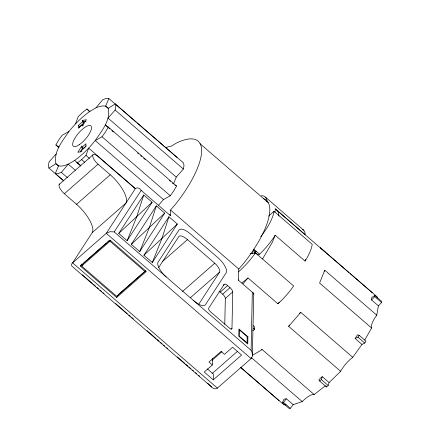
<?xml version="1.0" encoding="UTF-8"?>
<svg xmlns="http://www.w3.org/2000/svg" width="430" height="430" viewBox="0 0 430 430"><rect width="100%" height="100%" fill="white"/><g stroke="black" fill="none" stroke-linecap="round" stroke-linejoin="round"><path stroke-width="0.64" d="M82.329 124.678L82.297 126.092L86.398 119.717L82.415 120.427L82.388 121.846L78.341 125.388L78.281 128.221L82.329 124.678L83.237 125.463M79.684 127.699L79.706 126.565L83.748 123.023L83.78 121.609L82.415 120.427M81.85 147.339L81.883 145.926L77.776 152.301L81.764 151.591L81.791 150.172L85.833 146.63L85.892 143.797L81.85 147.339L83.216 148.522L86.36 145.765M169.474 214.855A4.795 1.629 -49.1 0 1 170.425 215.661L170.543 210.023L175.628 204.126A71.928 24.424 -49.1 0 0 176.913 142.792L171.328 146.087L168.367 146.748A35.991 12.223 -49.1 0 0 166.007 147.683M212.355 364.973L208.942 362.022L221.074 351.396L224.487 354.347L232.571 347.257L241.579 355.051L213.275 379.851L204.266 372.058L212.355 364.973L212.495 358.33M213.275 379.851L213.393 374.089L207.389 368.897M224.782 324.285L225.325 298.425A3.838 1.371 48.8 0 0 222.632 294.179L220.23 292.094A5.053 1.801 48.8 0 0 219.08 291.234M230.985 329.262L231.974 328.396L232.737 291.932A3.838 1.371 48.8 0 0 230.05 287.681L227.642 285.601A5.053 1.801 48.8 0 0 224.143 284.423L223.154 285.294M252.496 354.943L251.856 351.799L251.104 350.321L114.186 231.915L109.989 231.705L106.274 233.345L72.579 262.87C71.208 263.848 71.117 266.025 72.692 266.853L211.657 387.027C213.054 388.569 215.607 389.612 217.403 388.113L251.099 358.588L252.329 356.4L253.781 293.529L253.103 292.502L252.319 292.25L238.537 280.333L238.774 269.024L243.858 263.133A71.928 24.424 -49.1 0 0 263.37 198.547M247.911 336.798L247.761 343.973L238.757 336.185L238.908 329.009L247.911 336.798L246.981 337.614M251.104 350.321L252.319 292.25M252.738 330.751A35.991 12.223 -49.1 0 0 254.651 329.246L254.7 326.881L253.179 325.569M371.595 299.968L374.756 296.619L374.783 295.437L371.649 297.608L371.595 299.968L378.421 305.864L376.755 315.168A17.098 5.805 -49.1 0 0 371.332 327.343L371.525 328.133L364.715 340.082M378.421 305.864L381.582 302.521L381.603 301.339L374.783 295.437M63.559 180.761L48.907 168.087L55.948 163.712L58.55 165.905C64.538 166.958 69.859 163.309 74.729 160.363C82.485 154.784 89.22 147.963 95.223 140.556C101.518 131.171 110.87 120.384 108.226 108.306L105.63 106.113C99.642 105.06 94.32 108.709 89.445 111.655C81.695 117.234 74.954 124.055 68.956 131.462C62.662 140.841 53.309 151.634 55.948 163.712L58.475 165.894M172.457 183.126L173.467 184.002L176.252 177.085L108.021 118.083L115.143 110.042L115.783 106.484L115.272 103.931L108.226 108.306M176.252 177.085L183.374 169.049L184.013 165.491L183.502 162.938L115.272 103.931M253.63 294.238L253.781 293.529M319.678 381.077L321.361 379.599L322.247 376.659L329.074 382.56L328.181 385.5L326.499 386.978L319.678 381.077L318.877 379.609L322.247 376.659M143.727 194.973L136.772 216.655L127.124 240.703L118.728 233.442L143.727 194.973L152.123 202.234L127.124 240.703M156.321 205.868L149.371 227.551L139.723 251.598L131.322 244.337L156.321 205.868L164.722 213.129L139.723 251.598M168.92 216.763L161.97 238.446L152.322 262.493L143.921 255.232L168.92 216.763L177.321 224.025L152.322 262.493M75.497 123.878L78.217 116.627L82.581 112.402L86.935 108.983L89.967 111.606M74.729 160.363L77.244 163.034L81.593 159.616L85.962 155.391L88.682 148.14L135.686 188.786M268.508 216.123L274.012 211.297L312.223 244.342A35.991 12.223 -49.1 0 1 306.794 258.226L305.069 261.08L275.184 235.231L272.319 242.337L262.574 258.887M305.069 261.08L305.778 259.317M376.755 315.168L324.763 270.207L319.581 283.048L371.574 328.009M63.882 180.912L55.287 173.478L58.55 165.905M136.181 122.141L108.892 98.54L105.63 106.113L108.661 108.731M293.195 404.678L290.352 408.29L289.175 408.5L282.354 402.598L284.026 399.196L286.375 398.777L293.195 404.678L302.215 401.588A17.076 5.8 -49.1 0 1 313.491 394.412L314.33 394.444L325.284 385.839M329.074 382.56L340.657 371.327L288.67 326.365L289.368 325.032M340.657 371.327L341.361 369.993A17.076 5.8 -49.1 0 1 352.756 357.303L361.974 344.409L364.774 343.081L365.984 341.2L359.158 335.298L357.572 334.75L355.153 338.507L361.974 344.409M58.915 147.603L55.884 144.985L58.614 140.191L62.14 135.262L68.956 131.462M108.295 127.033L105.565 131.827L102.039 136.756L95.223 140.556L163.454 199.558L170.264 195.763L173.795 190.829L176.52 186.04L108.295 127.033L105.237 124.996L107.763 127.183M275.184 235.231L274.974 235.575A35.991 12.223 -49.1 0 1 259.553 254.2L257.667 254.538L254.598 251.883L256.452 251.55M80.168 151.887L82.904 147.635M355.153 338.507L357.948 337.179L359.158 335.298M170.425 215.661L141.185 190.372C140.169 188.238 137.197 186.964 135.273 188.722L98.196 156.66A7.67 2.736 48.8 0 0 92.654 155.714A7.67 2.736 48.8 0 0 98.035 164.212L110.241 174.763A23.306 8.31 48.8 0 1 125.909 203.132L92.213 232.657L72.579 262.87L217.403 388.113M80.319 266.046L109.972 240.064L146.297 271.475L116.643 297.458L80.319 266.046L81.652 263.993M145.603 270.449L144.937 271.475L116.637 296.275L81.678 266.041L83.678 262.966L106.516 242.95M135.273 188.722L106.274 233.345L251.099 358.588M114.186 231.915L141.185 190.372M81.678 266.041L109.978 241.241L110.644 240.22M116.643 297.458L118.642 294.378L145.781 270.599M158.724 267.433L178.708 236.683A12.626 4.504 48.8 0 1 187.458 239.618L214.747 263.219A7.283 2.596 48.8 0 1 219.644 272.088L198.923 303.972M224.143 284.423L208.636 308.283A2.913 1.037 48.8 0 0 210.593 311.831L229.206 327.923A3.838 1.371 48.8 0 0 231.974 328.396M282.354 402.598L283.526 402.389L286.375 398.777M95.911 107.844L102.813 99.62L106.264 98.438L108.892 98.54M55.287 173.478L57.916 173.58L61.366 172.398L68.268 164.174L75.347 170.291M158.659 205.121L163.454 199.558M242.966 283.779L248.002 277.936L277.887 303.779L280.467 301.403A35.991 12.223 -49.1 0 0 293.636 285.95L255.431 252.904L250.249 253.829M277.887 303.779L279.167 302.295M288.67 326.365L300.763 312.341L352.756 357.303M56.153 153.935L49.031 161.976L48.397 165.534L48.907 168.087M152.123 202.234L118.728 233.442M164.722 213.129L131.322 244.337M177.321 224.025L143.921 255.232M248.002 277.936L247.696 278.221A35.991 12.223 -49.1 0 1 241.961 282.833M59.168 184.422L92.864 154.897M92.213 232.657A23.306 8.31 48.8 0 0 76.545 204.288L64.344 193.736L98.035 164.212M76.545 204.288L110.241 174.763M107.511 242.079L109.494 240.343M162.314 261.65L187.458 239.618M182.562 291.422L214.747 263.219M190.479 297.646L219.644 272.088M220.23 292.094L227.642 285.601M222.632 294.179L230.05 287.681M225.325 298.425L232.737 291.932M211.995 360.362L221.977 351.611M212.151 373.53L237.607 351.224M252.437 355.32L262.171 349.579L314.163 394.541M83.78 121.609L86.059 121.201M285.934 404.91L283.983 404.84L240.531 367.258M261.499 349.45L262.171 349.579M174.994 185.018L176.52 186.04M55.884 144.985L58.942 147.022M274.883 212.302A35.991 12.223 -49.1 0 0 275.275 208.985L377.137 296.834L377.379 298.049M325.08 251.819L320.275 247.761L349.047 272.642M265.52 197.198L303.731 230.244M200.014 143.663L268.239 202.664M275.259 208.786L305.144 234.629L305.01 232.979A35.991 12.223 -49.1 0 0 302.618 229.394M350.058 273.512L372.267 292.723M374.756 296.619L381.582 302.521M137.191 123.012L177.122 157.541M115.143 110.042L183.374 169.049M357.948 337.179L364.774 343.081M253.587 249.072L259.553 254.2M108.774 128.054L109.784 128.93M111.805 130.677L113.321 131.988M137.584 152.967L138.594 153.843M140.615 155.59L141.626 156.466M143.647 158.213L145.163 159.525M169.42 180.503L170.43 181.379M102.039 136.756L170.264 195.763M82.388 121.846L83.748 123.023M78.341 125.388L79.706 126.565M170.543 210.023L238.774 269.024M85.962 155.391L89.499 158.455M81.593 159.616L84.629 162.239M76.75 162.11L80.797 165.609M77.244 163.034L80.781 166.093M321.361 379.599L328.181 385.5M253.141 327.94L254.651 329.246M61.366 172.398L67.429 177.644M251.233 357.502L302.215 401.588M109.978 241.241L144.937 271.475M283.526 402.389L290.352 408.29M240.752 367.548L279.113 400.722M82.334 274.77L92.428 283.499M93.439 284.37L95.46 286.117M96.97 287.428L98.486 288.734M100.002 290.046L101.518 291.357M103.028 292.663L104.038 293.539M115.648 303.58L127.258 313.62M128.78 314.932L130.295 316.243M131.811 317.555L133.327 318.866M146.974 330.665L156.069 338.534M157.079 339.41L159.105 341.157M160.621 342.468L162.137 343.78M163.653 345.091L164.663 345.967M166.684 347.714L167.7 348.59M177.305 356.895L184.889 363.457M185.9 364.328L187.921 366.081M188.931 366.951L190.952 368.704M192.468 370.015L193.484 370.886M195.505 372.638L196.515 373.509M198.536 375.261L199.547 376.132M207.636 383.13L211.657 387.027M86.935 108.983L89.445 111.655M325.967 386L326.499 386.978M277.93 211.044L278.952 216.15M257.667 254.538L257.747 254.931M266.955 201.788L266.804 199.934A35.991 12.223 -49.1 0 0 261.306 195.752M253.442 250.152A6.81 2.311 -49.1 0 1 251.991 253.748M254.334 250.335A6.81 2.311 -49.1 0 1 254.264 253.689M299.43 313.384A17.076 5.8 -49.1 0 1 300.763 312.341M274.012 211.297A35.991 12.223 -49.1 0 1 268.589 225.186L266.654 228.378A35.991 12.223 -49.1 0 1 260.677 236.694M255.431 252.904A35.991 12.223 -49.1 0 1 242.262 268.358L239.37 271.024A35.991 12.223 -49.1 0 1 238.408 271.862M324.032 271.206A17.098 5.805 -49.1 0 1 324.763 270.207M64.344 193.736A7.67 2.736 48.8 0 1 59.732 183.981M166.179 276.882A12.078 4.305 48.8 0 1 158.057 262.182L178.805 230.254A17.42 6.213 48.8 0 1 190.877 234.307L218.166 257.909A12.078 4.305 48.8 0 1 226.287 272.609L205.54 304.531A17.42 6.213 48.8 0 1 193.468 300.484M238.435 279.822A4.795 1.629 -49.1 0 1 238.537 280.333M239.58 330.073L239.451 336.303L247.089 342.914L247.223 336.679L239.58 330.073M79.512 144.534A13.427 4.558 -49.1 0 0 91.235 126.312A13.427 4.558 -49.1 0 0 75.513 137.181A13.427 4.558 -49.1 0 0 79.512 144.534"/></g></svg>
